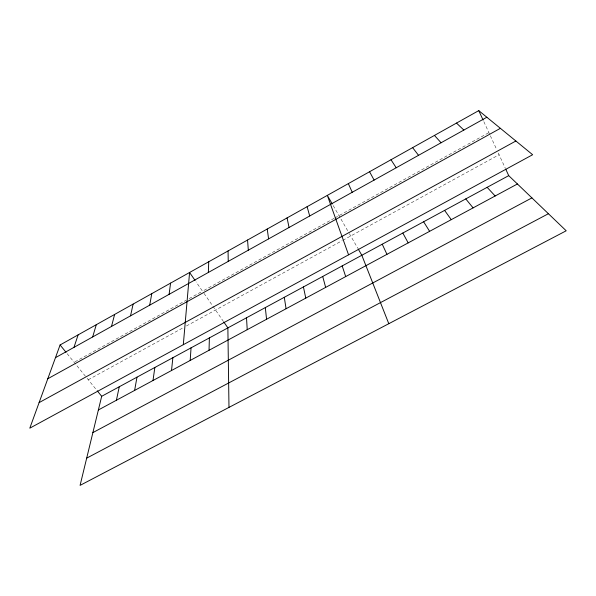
<?xml version="1.0" encoding="UTF-8"?>
<svg xmlns="http://www.w3.org/2000/svg" width="596" height="596" viewBox="0 0 596 596"><rect width="100%" height="100%" fill="white"/><g stroke="black" fill="none" stroke-linecap="round" stroke-linejoin="round"><path stroke-width="0.45" stroke-dasharray="2.98 2.23" d="M74.947 361.846L186.049 300.324M189.185 298.589L201.731 291.638M334.185 218.292L202.521 291.206L196.084 281.901M334.989 217.853L466.869 144.821M467.651 144.381L488.891 132.625M88.275 379.741L183.218 327.733M186.436 325.975L341.992 240.769M342.782 240.33L499.083 154.722M67.154 353.681L86.517 377.573M87.098 378.296L96.679 390.119M204.026 293.388L223.269 321.229M333.194 205.568L348.921 232.88M349.368 233.654L357.682 248.085M483.855 121.688L489.994 135.009M490.359 135.799L496.744 149.656M498.301 153.03L505.401 168.437"/><path stroke-width="0.89" d="M209.032 350.292L209.382 337.902M208.339 272.469L208.734 261.763M190.184 360.453L191.055 347.84M183.307 344.697L189.58 272.484L195.086 280.448M171.506 370.533L172.877 357.697M169.085 294.35L170.59 283.107M152.986 380.516L154.856 367.464M134.621 390.425L136.983 377.156M149.723 305.137L151.771 293.642M116.414 400.236L119.26 386.767M130.531 315.835L133.117 304.087M508.716 175.634L101.685 396.295L80.08 485.382L566.2 230.786L508.716 175.634L505.773 169.234M111.512 326.437L114.618 314.442M92.663 336.941L96.284 324.701M73.978 347.356L78.113 334.877M60.092 344.965L29.8 428.174L532.645 154.722L478.752 110.618L60.092 344.965L66.067 352.34M55.465 357.675L486.85 117.248M47.784 378.758L500.394 128.326M39.098 402.62L515.875 140.999M98.362 409.973L517.417 183.978M92.879 432.614L531.915 197.887M86.688 458.145L548.409 213.718M456.491 123.074L463.852 130.062M487.148 187.323L495.149 195.987M434.447 135.419L441.085 142.757M465.774 198.915L473.097 207.877M97.237 390.805L101.685 396.295M412.611 147.637L418.541 155.318M444.601 210.388L451.261 219.656M223.783 321.967L227.873 327.882L228.983 407.403M390.991 159.743L396.213 167.759M423.622 221.764L429.619 231.33M332.292 203.996L327.323 195.376L348.571 254.82M358.136 248.882L361.817 255.267L388.801 323.702M369.565 171.737L374.109 180.081M402.829 233.036L408.185 242.885M382.23 244.204L386.96 254.336M478.752 110.618L483.125 120.109M348.347 183.613L352.221 192.285M342.178 265.913L345.695 276.589M307.111 206.693L309.697 215.983M322.712 276.47L325.647 287.399M303.416 286.929L305.778 298.119M287.078 217.905L289.053 227.486M284.285 297.3L286.08 308.735M267.231 229.013L268.595 238.892M265.317 307.581L266.561 319.262M247.556 240.032L248.323 250.186M246.513 317.78L247.221 329.7M228.059 250.946L228.238 261.376"/></g></svg>
